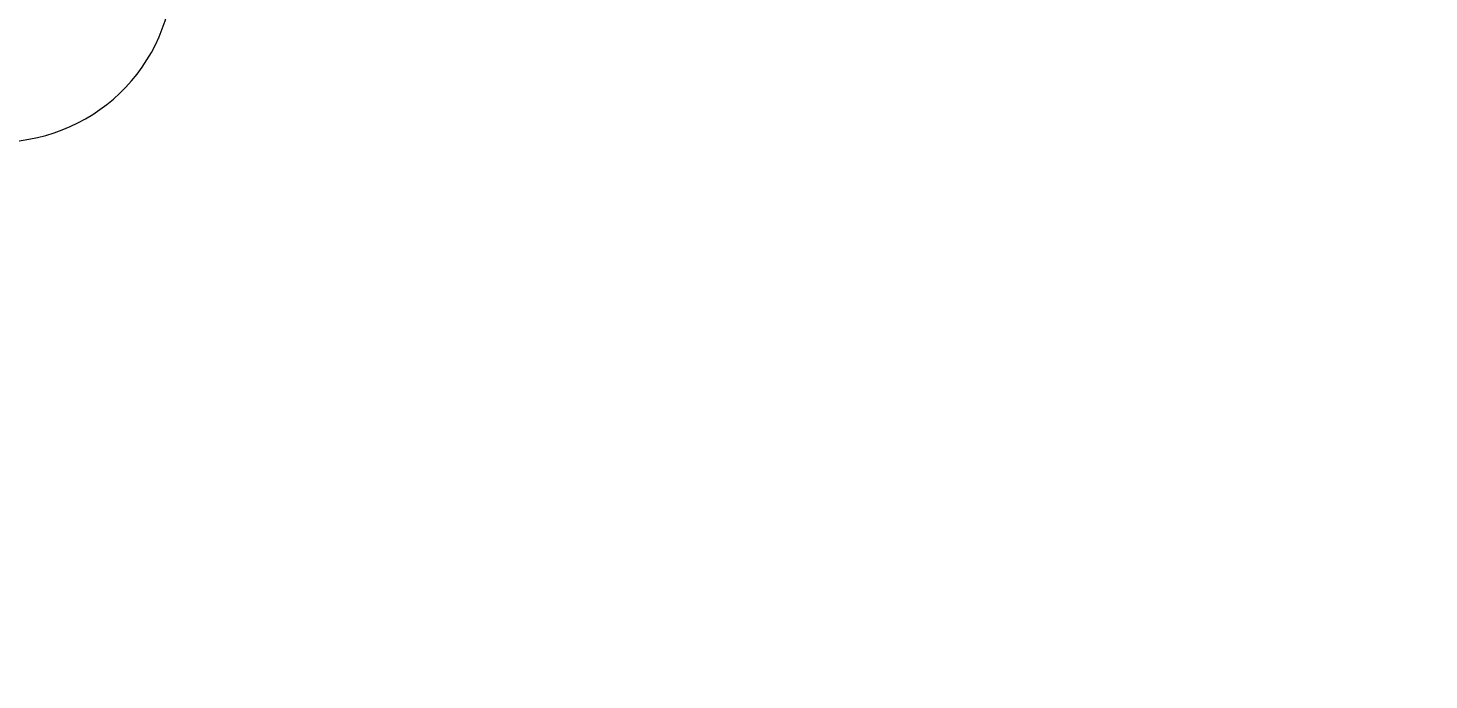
# Model space of a CAD drawing. Header units: millimetres. Extents: x -8417289 to 9420486, y 0 to 166066.
# Drawn here: x 73302.38 to 73310.66, y 105904.52 to 105908.38 of the extents above; entities that cross this region are included whole.
import ezdxf
from ezdxf import colors
from ezdxf.entities.mleader import LeaderData, LeaderLine
from ezdxf.math import Vec2, Vec3

# ---------------------------------------------------------------- set-up
doc = ezdxf.new("R2010")
doc.units = ezdxf.units.MM
doc.header["$MEASUREMENT"] = 0
doc.layers.add('АР_Размеры', color=175, linetype='Continuous', lineweight=9)
doc.layers.add('АР_Сущ Несущая стена', color=216, linetype='Continuous', lineweight=30)
doc.layers.add('ТХ_привязки ЭО', color=96, linetype='Continuous')
doc.layers.add('ТХ_размеры', color=240, linetype='Continuous')
doc.styles.add('ISOCPEUR', font='isocpeur.TTF')
doc.styles.add('ГОСТ 2.304', font='isocpeur.TTF', dxfattribs={"width": 0.7})

# ---------------------------------------------------------------- blocks, each defined once
blk = doc.blocks.new('_None')

msp = doc.modelspace()

# ---------------------------------------------------------------- linework, layer by layer
at = {"layer": 'АР_Размеры', "color": 5, "lineweight": 0, "ltscale": 100, "transparency": 33554687}
msp.add_lwpolyline([(73295.0644, 105906.4199), (73302.3875, 105907.7178, 0.414326), (73303.2272, 105908.9192), (73303.0144, 105910.1197, -0.082799), (73310.7139, 105912.5978), (73320.438, 105914.3213)], format="xyb", dxfattribs=at)
msp.add_lwpolyline([(73295.0644, 105906.4199), (73302.3875, 105907.7178, 0.414326), (73303.2272, 105908.9192), (73303.0144, 105910.1197, -0.082799), (73310.7139, 105912.5978), (73320.438, 105914.3213)], format="xyb", dxfattribs=at)
msp.add_lwpolyline([(73295.0644, 105906.4199), (73302.3875, 105907.7178, 0.414326), (73303.2272, 105908.9192), (73303.0144, 105910.1197, -0.082799), (73310.7139, 105912.5978), (73320.438, 105914.3213)], format="xyb", dxfattribs=at)
msp.add_lwpolyline([(73295.0644, 105906.4199), (73302.3875, 105907.7178, 0.414326), (73303.2272, 105908.9192), (73303.0144, 105910.1197, -0.082799), (73310.7139, 105912.5978), (73320.438, 105914.3213)], format="xyb", dxfattribs=at)
msp.add_lwpolyline([(73295.0644, 105906.4199), (73302.3875, 105907.7178, 0.414326), (73303.2272, 105908.9192), (73303.0144, 105910.1197, -0.082799), (73310.7139, 105912.5978), (73320.438, 105914.3213)], format="xyb", dxfattribs=at)
msp.add_lwpolyline([(73295.0644, 105906.4199), (73302.3875, 105907.7178, 0.414326), (73303.2272, 105908.9192), (73303.0144, 105910.1197, -0.082799), (73310.7139, 105912.5978), (73320.438, 105914.3213)], format="xyb", dxfattribs=at)
msp.add_lwpolyline([(73295.0644, 105906.4199), (73302.3875, 105907.7178, 0.414326), (73303.2272, 105908.9192), (73303.0144, 105910.1197, -0.082799), (73310.7139, 105912.5978), (73320.438, 105914.3213)], format="xyb", dxfattribs=at)
msp.add_lwpolyline([(73295.0644, 105906.4199), (73302.3875, 105907.7178, 0.414326), (73303.2272, 105908.9192), (73303.0144, 105910.1197, -0.082799), (73310.7139, 105912.5978), (73320.438, 105914.3213)], format="xyb", dxfattribs=at)
msp.add_lwpolyline([(73295.0644, 105906.4199), (73302.3875, 105907.7178, 0.414326), (73303.2272, 105908.9192), (73303.0144, 105910.1197, -0.082799), (73310.7139, 105912.5978), (73320.438, 105914.3213)], format="xyb", dxfattribs=at)
msp.add_lwpolyline([(73295.0644, 105906.4199), (73302.3875, 105907.7178, 0.414326), (73303.2272, 105908.9192), (73303.0144, 105910.1197, -0.082799), (73310.7139, 105912.5978), (73320.438, 105914.3213)], format="xyb", dxfattribs=at)
msp.add_lwpolyline([(73295.0644, 105906.4199), (73302.3875, 105907.7178, 0.414326), (73303.2272, 105908.9192), (73303.0144, 105910.1197, -0.082799), (73310.7139, 105912.5978), (73320.438, 105914.3213)], format="xyb", dxfattribs=at)
msp.add_lwpolyline([(73295.0644, 105906.4199), (73302.3875, 105907.7178, 0.414326), (73303.2272, 105908.9192), (73303.0144, 105910.1197, -0.082799), (73310.7139, 105912.5978), (73320.438, 105914.3213)], format="xyb", dxfattribs=at)
msp.add_lwpolyline([(73295.0644, 105906.4199), (73302.3875, 105907.7178, 0.414326), (73303.2272, 105908.9192), (73303.0144, 105910.1197, -0.082799), (73310.7139, 105912.5978), (73320.438, 105914.3213)], format="xyb", dxfattribs=at)
msp.add_lwpolyline([(73295.0644, 105906.4199), (73302.3875, 105907.7178, 0.414326), (73303.2272, 105908.9192), (73303.0144, 105910.1197, -0.082799), (73310.7139, 105912.5978), (73320.438, 105914.3213)], format="xyb", dxfattribs=at)
msp.add_lwpolyline([(73295.0644, 105906.4199), (73302.3875, 105907.7178, 0.414326), (73303.2272, 105908.9192), (73303.0144, 105910.1197, -0.082799), (73310.7139, 105912.5978), (73320.438, 105914.3213)], format="xyb", dxfattribs=at)
msp.add_lwpolyline([(73295.0644, 105906.4199), (73302.3875, 105907.7178, 0.414326), (73303.2272, 105908.9192), (73303.0144, 105910.1197, -0.082799), (73310.7139, 105912.5978), (73320.438, 105914.3213)], format="xyb", dxfattribs=at)
msp.add_lwpolyline([(73295.0644, 105906.4199), (73302.3875, 105907.7178, 0.414326), (73303.2272, 105908.9192), (73303.0144, 105910.1197, -0.082799), (73310.7139, 105912.5978), (73320.438, 105914.3213)], format="xyb", dxfattribs=at)
msp.add_lwpolyline([(73295.0644, 105906.4199), (73302.3875, 105907.7178, 0.414326), (73303.2272, 105908.9192), (73303.0144, 105910.1197, -0.082799), (73310.7139, 105912.5978), (73320.438, 105914.3213)], format="xyb", dxfattribs=at)
msp.add_lwpolyline([(73295.0644, 105906.4199), (73302.3875, 105907.7178, 0.414326), (73303.2272, 105908.9192), (73303.0144, 105910.1197, -0.082799), (73310.7139, 105912.5978), (73320.438, 105914.3213)], format="xyb", dxfattribs=at)
msp.add_lwpolyline([(73295.0644, 105906.4199), (73302.3875, 105907.7178, 0.414326), (73303.2272, 105908.9192), (73303.0144, 105910.1197, -0.082799), (73310.7139, 105912.5978), (73320.438, 105914.3213)], format="xyb", dxfattribs=at)
msp.add_lwpolyline([(73295.0644, 105906.4199), (73302.3875, 105907.7178, 0.414326), (73303.2272, 105908.9192), (73303.0144, 105910.1197, -0.082799), (73310.7139, 105912.5978), (73320.438, 105914.3213)], format="xyb", dxfattribs=at)
msp.add_lwpolyline([(73295.0644, 105906.4199), (73302.3875, 105907.7178, 0.414326), (73303.2272, 105908.9192), (73303.0144, 105910.1197, -0.082799), (73310.7139, 105912.5978), (73320.438, 105914.3213)], format="xyb", dxfattribs=at)
msp.add_lwpolyline([(73295.0644, 105906.4199), (73302.3875, 105907.7178, 0.414326), (73303.2272, 105908.9192), (73303.0144, 105910.1197, -0.082799), (73310.7139, 105912.5978), (73320.438, 105914.3213)], format="xyb", dxfattribs=at)
msp.add_lwpolyline([(73295.0644, 105906.4199), (73302.3875, 105907.7178, 0.414326), (73303.2272, 105908.9192), (73303.0144, 105910.1197, -0.082799), (73310.7139, 105912.5978), (73320.438, 105914.3213)], format="xyb", dxfattribs=at)
msp.add_lwpolyline([(73295.0644, 105906.4199), (73302.3875, 105907.7178, 0.414326), (73303.2272, 105908.9192), (73303.0144, 105910.1197, -0.082799), (73310.7139, 105912.5978), (73320.438, 105914.3213)], format="xyb", dxfattribs=at)
msp.add_lwpolyline([(73295.0644, 105906.4199), (73302.3875, 105907.7178, 0.414326), (73303.2272, 105908.9192), (73303.0144, 105910.1197, -0.082799), (73310.7139, 105912.5978), (73320.438, 105914.3213)], format="xyb", dxfattribs=at)
msp.add_lwpolyline([(73295.0644, 105906.4199), (73302.3875, 105907.7178, 0.414326), (73303.2272, 105908.9192), (73303.0144, 105910.1197, -0.082799), (73310.7139, 105912.5978), (73320.438, 105914.3213)], format="xyb", dxfattribs=at)
msp.add_lwpolyline([(73295.0644, 105906.4199), (73302.3875, 105907.7178, 0.414326), (73303.2272, 105908.9192), (73303.0144, 105910.1197, -0.082799), (73310.7139, 105912.5978), (73320.438, 105914.3213)], format="xyb", dxfattribs=at)
msp.add_lwpolyline([(73295.0644, 105906.4199), (73302.3875, 105907.7178, 0.414326), (73303.2272, 105908.9192), (73303.0144, 105910.1197, -0.082799), (73310.7139, 105912.5978), (73320.438, 105914.3213)], format="xyb", dxfattribs=at)
msp.add_lwpolyline([(73295.0644, 105906.4199), (73302.3875, 105907.7178, 0.414326), (73303.2272, 105908.9192), (73303.0144, 105910.1197, -0.082799), (73310.7139, 105912.5978), (73320.438, 105914.3213)], format="xyb", dxfattribs=at)
msp.add_lwpolyline([(73295.0644, 105906.4199), (73302.3875, 105907.7178, 0.414326), (73303.2272, 105908.9192), (73303.0144, 105910.1197, -0.082799), (73310.7139, 105912.5978), (73320.438, 105914.3213)], format="xyb", dxfattribs=at)
msp.add_lwpolyline([(73295.0644, 105906.4199), (73302.3875, 105907.7178, 0.414326), (73303.2272, 105908.9192), (73303.0144, 105910.1197, -0.082799), (73310.7139, 105912.5978), (73320.438, 105914.3213)], format="xyb", dxfattribs=at)
msp.add_lwpolyline([(73295.0644, 105906.4199), (73302.3875, 105907.7178, 0.414326), (73303.2272, 105908.9192), (73303.0144, 105910.1197, -0.082799), (73310.7139, 105912.5978), (73320.438, 105914.3213)], format="xyb", dxfattribs=at)
msp.add_lwpolyline([(73295.0644, 105906.4199), (73302.3875, 105907.7178, 0.414326), (73303.2272, 105908.9192), (73303.0144, 105910.1197, -0.082799), (73310.7139, 105912.5978), (73320.438, 105914.3213)], format="xyb", dxfattribs=at)
msp.add_lwpolyline([(73295.0644, 105906.4199), (73302.3875, 105907.7178, 0.414326), (73303.2272, 105908.9192), (73303.0144, 105910.1197, -0.082799), (73310.7139, 105912.5978), (73320.438, 105914.3213)], format="xyb", dxfattribs=at)
msp.add_lwpolyline([(73295.0644, 105906.4199), (73302.3875, 105907.7178, 0.414326), (73303.2272, 105908.9192), (73303.0144, 105910.1197, -0.082799), (73310.7139, 105912.5978), (73320.438, 105914.3213)], format="xyb", dxfattribs=at)
msp.add_lwpolyline([(73295.0644, 105906.4199), (73302.3875, 105907.7178, 0.414326), (73303.2272, 105908.9192), (73303.0144, 105910.1197, -0.082799), (73310.7139, 105912.5978), (73320.438, 105914.3213)], format="xyb", dxfattribs=at)
msp.add_lwpolyline([(73295.0644, 105906.4199), (73302.3875, 105907.7178, 0.414326), (73303.2272, 105908.9192), (73303.0144, 105910.1197, -0.082799), (73310.7139, 105912.5978), (73320.438, 105914.3213)], format="xyb", dxfattribs=at)
msp.add_lwpolyline([(73295.0644, 105906.4199), (73302.3875, 105907.7178, 0.414326), (73303.2272, 105908.9192), (73303.0144, 105910.1197, -0.082799), (73310.7139, 105912.5978), (73320.438, 105914.3213)], format="xyb", dxfattribs=at)
msp.add_lwpolyline([(73295.0644, 105906.4199), (73302.3875, 105907.7178, 0.414326), (73303.2272, 105908.9192), (73303.0144, 105910.1197, -0.082799), (73310.7139, 105912.5978), (73320.438, 105914.3213)], format="xyb", dxfattribs=at)
msp.add_lwpolyline([(73295.0644, 105906.4199), (73302.3875, 105907.7178, 0.414326), (73303.2272, 105908.9192), (73303.0144, 105910.1197, -0.082799), (73310.7139, 105912.5978), (73320.438, 105914.3213)], format="xyb", dxfattribs=at)
msp.add_lwpolyline([(73295.0644, 105906.4199), (73302.3875, 105907.7178, 0.414326), (73303.2272, 105908.9192), (73303.0144, 105910.1197, -0.082799), (73310.7139, 105912.5978), (73320.438, 105914.3213)], format="xyb", dxfattribs=at)
msp.add_lwpolyline([(73295.0644, 105906.4199), (73302.3875, 105907.7178, 0.414326), (73303.2272, 105908.9192), (73303.0144, 105910.1197, -0.082799), (73310.7139, 105912.5978), (73320.438, 105914.3213)], format="xyb", dxfattribs=at)
msp.add_lwpolyline([(73295.0644, 105906.4199), (73302.3875, 105907.7178, 0.414326), (73303.2272, 105908.9192), (73303.0144, 105910.1197, -0.082799), (73310.7139, 105912.5978), (73320.438, 105914.3213)], format="xyb", dxfattribs=at)
msp.add_lwpolyline([(73295.0644, 105906.4199), (73302.3875, 105907.7178, 0.414326), (73303.2272, 105908.9192), (73303.0144, 105910.1197, -0.082799), (73310.7139, 105912.5978), (73320.438, 105914.3213)], format="xyb", dxfattribs=at)
msp.add_lwpolyline([(73295.0644, 105906.4199), (73302.3875, 105907.7178, 0.414326), (73303.2272, 105908.9192), (73303.0144, 105910.1197, -0.082799), (73310.7139, 105912.5978), (73320.438, 105914.3213)], format="xyb", dxfattribs=at)
msp.add_lwpolyline([(73295.0644, 105906.4199), (73302.3875, 105907.7178, 0.414326), (73303.2272, 105908.9192), (73303.0144, 105910.1197, -0.082799), (73310.7139, 105912.5978), (73320.438, 105914.3213)], format="xyb", dxfattribs=at)
msp.add_lwpolyline([(73295.0644, 105906.4199), (73302.3875, 105907.7178, 0.414326), (73303.2272, 105908.9192), (73303.0144, 105910.1197, -0.082799), (73310.7139, 105912.5978), (73320.438, 105914.3213)], format="xyb", dxfattribs=at)
msp.add_lwpolyline([(73295.0644, 105906.4199), (73302.3875, 105907.7178, 0.414326), (73303.2272, 105908.9192), (73303.0144, 105910.1197, -0.082799), (73310.7139, 105912.5978), (73320.438, 105914.3213)], format="xyb", dxfattribs=at)
msp.add_lwpolyline([(73295.0644, 105906.4199), (73302.3875, 105907.7178, 0.414326), (73303.2272, 105908.9192), (73303.0144, 105910.1197, -0.082799), (73310.7139, 105912.5978), (73320.438, 105914.3213)], format="xyb", dxfattribs=at)
msp.add_lwpolyline([(73295.0644, 105906.4199), (73302.3875, 105907.7178, 0.414326), (73303.2272, 105908.9192), (73303.0144, 105910.1197, -0.082799), (73310.7139, 105912.5978), (73320.438, 105914.3213)], format="xyb", dxfattribs=at)
msp.add_lwpolyline([(73295.0644, 105906.4199), (73302.3875, 105907.7178, 0.414326), (73303.2272, 105908.9192), (73303.0144, 105910.1197, -0.082799), (73310.7139, 105912.5978), (73320.438, 105914.3213)], format="xyb", dxfattribs=at)
msp.add_lwpolyline([(73295.0644, 105906.4199), (73302.3875, 105907.7178, 0.414326), (73303.2272, 105908.9192), (73303.0144, 105910.1197, -0.082799), (73310.7139, 105912.5978), (73320.438, 105914.3213)], format="xyb", dxfattribs=at)
msp.add_lwpolyline([(73295.0644, 105906.4199), (73302.3875, 105907.7178, 0.414326), (73303.2272, 105908.9192), (73303.0144, 105910.1197, -0.082799), (73310.7139, 105912.5978), (73320.438, 105914.3213)], format="xyb", dxfattribs=at)
msp.add_lwpolyline([(73295.0644, 105906.4199), (73302.3875, 105907.7178, 0.414326), (73303.2272, 105908.9192), (73303.0144, 105910.1197, -0.082799), (73310.7139, 105912.5978), (73320.438, 105914.3213)], format="xyb", dxfattribs=at)
msp.add_lwpolyline([(73295.0644, 105906.4199), (73302.3875, 105907.7178, 0.414326), (73303.2272, 105908.9192), (73303.0144, 105910.1197, -0.082799), (73310.7139, 105912.5978), (73320.438, 105914.3213)], format="xyb", dxfattribs=at)
msp.add_lwpolyline([(73295.0644, 105906.4199), (73302.3875, 105907.7178, 0.414326), (73303.2272, 105908.9192), (73303.0144, 105910.1197, -0.082799), (73310.7139, 105912.5978), (73320.438, 105914.3213)], format="xyb", dxfattribs=at)
msp.add_lwpolyline([(73295.0644, 105906.4199), (73302.3875, 105907.7178, 0.414326), (73303.2272, 105908.9192), (73303.0144, 105910.1197, -0.082799), (73310.7139, 105912.5978), (73320.438, 105914.3213)], format="xyb", dxfattribs=at)
msp.add_lwpolyline([(73295.0644, 105906.4199), (73302.3875, 105907.7178, 0.414326), (73303.2272, 105908.9192), (73303.0144, 105910.1197, -0.082799), (73310.7139, 105912.5978), (73320.438, 105914.3213)], format="xyb", dxfattribs=at)
msp.add_lwpolyline([(73295.0644, 105906.4199), (73302.3875, 105907.7178, 0.414326), (73303.2272, 105908.9192), (73303.0144, 105910.1197, -0.082799), (73310.7139, 105912.5978), (73320.438, 105914.3213)], format="xyb", dxfattribs=at)
msp.add_lwpolyline([(73295.0644, 105906.4199), (73302.3875, 105907.7178, 0.414326), (73303.2272, 105908.9192), (73303.0144, 105910.1197, -0.082799), (73310.7139, 105912.5978), (73320.438, 105914.3213)], format="xyb", dxfattribs=at)
msp.add_lwpolyline([(73295.0644, 105906.4199), (73302.3875, 105907.7178, 0.414326), (73303.2272, 105908.9192), (73303.0144, 105910.1197, -0.082799), (73310.7139, 105912.5978), (73320.438, 105914.3213)], format="xyb", dxfattribs=at)
msp.add_lwpolyline([(73295.0644, 105906.4199), (73302.3875, 105907.7178, 0.414326), (73303.2272, 105908.9192), (73303.0144, 105910.1197, -0.082799), (73310.7139, 105912.5978), (73320.438, 105914.3213)], format="xyb", dxfattribs=at)
msp.add_lwpolyline([(73295.0644, 105906.4199), (73302.3875, 105907.7178, 0.414326), (73303.2272, 105908.9192), (73303.0144, 105910.1197, -0.082799), (73310.7139, 105912.5978), (73320.438, 105914.3213)], format="xyb", dxfattribs=at)
msp.add_lwpolyline([(73295.0644, 105906.4199), (73302.3875, 105907.7178, 0.414326), (73303.2272, 105908.9192), (73303.0144, 105910.1197, -0.082799), (73310.7139, 105912.5978), (73320.438, 105914.3213)], format="xyb", dxfattribs=at)
msp.add_lwpolyline([(73295.0644, 105906.4199), (73302.3875, 105907.7178, 0.414326), (73303.2272, 105908.9192), (73303.0144, 105910.1197, -0.082799), (73310.7139, 105912.5978), (73320.438, 105914.3213)], format="xyb", dxfattribs=at)
msp.add_lwpolyline([(73295.0644, 105906.4199), (73302.3875, 105907.7178, 0.414326), (73303.2272, 105908.9192), (73303.0144, 105910.1197, -0.082799), (73310.7139, 105912.5978), (73320.438, 105914.3213)], format="xyb", dxfattribs=at)
msp.add_lwpolyline([(73295.0644, 105906.4199), (73302.3875, 105907.7178, 0.414326), (73303.2272, 105908.9192), (73303.0144, 105910.1197, -0.082799), (73310.7139, 105912.5978), (73320.438, 105914.3213)], format="xyb", dxfattribs=at)
msp.add_lwpolyline([(73295.0644, 105906.4199), (73302.3875, 105907.7178, 0.414326), (73303.2272, 105908.9192), (73303.0144, 105910.1197, -0.082799), (73310.7139, 105912.5978), (73320.438, 105914.3213)], format="xyb", dxfattribs=at)
msp.add_lwpolyline([(73295.0644, 105906.4199), (73302.3875, 105907.7178, 0.414326), (73303.2272, 105908.9192), (73303.0144, 105910.1197, -0.082799), (73310.7139, 105912.5978), (73320.438, 105914.3213)], format="xyb", dxfattribs=at)
msp.add_lwpolyline([(73295.0644, 105906.4199), (73302.3875, 105907.7178, 0.414326), (73303.2272, 105908.9192), (73303.0144, 105910.1197, -0.082799), (73310.7139, 105912.5978), (73320.438, 105914.3213)], format="xyb", dxfattribs=at)
msp.add_lwpolyline([(73295.0644, 105906.4199), (73302.3875, 105907.7178, 0.414326), (73303.2272, 105908.9192), (73303.0144, 105910.1197, -0.082799), (73310.7139, 105912.5978), (73320.438, 105914.3213)], format="xyb", dxfattribs=at)
msp.add_lwpolyline([(73295.0644, 105906.4199), (73302.3875, 105907.7178, 0.414326), (73303.2272, 105908.9192), (73303.0144, 105910.1197, -0.082799), (73310.7139, 105912.5978), (73320.438, 105914.3213)], format="xyb", dxfattribs=at)
msp.add_lwpolyline([(73295.0644, 105906.4199), (73302.3875, 105907.7178, 0.414326), (73303.2272, 105908.9192), (73303.0144, 105910.1197, -0.082799), (73310.7139, 105912.5978), (73320.438, 105914.3213)], format="xyb", dxfattribs=at)
msp.add_lwpolyline([(73295.0644, 105906.4199), (73302.3875, 105907.7178, 0.414326), (73303.2272, 105908.9192), (73303.0144, 105910.1197, -0.082799), (73310.7139, 105912.5978), (73320.438, 105914.3213)], format="xyb", dxfattribs=at)
msp.add_lwpolyline([(73295.0644, 105906.4199), (73302.3875, 105907.7178, 0.414326), (73303.2272, 105908.9192), (73303.0144, 105910.1197, -0.082799), (73310.7139, 105912.5978), (73320.438, 105914.3213)], format="xyb", dxfattribs=at)
msp.add_lwpolyline([(73295.0644, 105906.4199), (73302.3875, 105907.7178, 0.414326), (73303.2272, 105908.9192), (73303.0144, 105910.1197, -0.082799), (73310.7139, 105912.5978), (73320.438, 105914.3213)], format="xyb", dxfattribs=at)
msp.add_lwpolyline([(73295.0644, 105906.4199), (73302.3875, 105907.7178, 0.414326), (73303.2272, 105908.9192), (73303.0144, 105910.1197, -0.082799), (73310.7139, 105912.5978), (73320.438, 105914.3213)], format="xyb", dxfattribs=at)
msp.add_lwpolyline([(73295.0644, 105906.4199), (73302.3875, 105907.7178, 0.414326), (73303.2272, 105908.9192), (73303.0144, 105910.1197, -0.082799), (73310.7139, 105912.5978), (73320.438, 105914.3213)], format="xyb", dxfattribs=at)
msp.add_lwpolyline([(73295.0644, 105906.4199), (73302.3875, 105907.7178, 0.414326), (73303.2272, 105908.9192), (73303.0144, 105910.1197, -0.082799), (73310.7139, 105912.5978), (73320.438, 105914.3213)], format="xyb", dxfattribs=at)
msp.add_lwpolyline([(73295.0644, 105906.4199), (73302.3875, 105907.7178, 0.414326), (73303.2272, 105908.9192), (73303.0144, 105910.1197, -0.082799), (73310.7139, 105912.5978), (73320.438, 105914.3213)], format="xyb", dxfattribs=at)
msp.add_lwpolyline([(73295.0644, 105906.4199), (73302.3875, 105907.7178, 0.414326), (73303.2272, 105908.9192), (73303.0144, 105910.1197, -0.082799), (73310.7139, 105912.5978), (73320.438, 105914.3213)], format="xyb", dxfattribs=at)
msp.add_lwpolyline([(73295.0644, 105906.4199), (73302.3875, 105907.7178, 0.414326), (73303.2272, 105908.9192), (73303.0144, 105910.1197, -0.082799), (73310.7139, 105912.5978), (73320.438, 105914.3213)], format="xyb", dxfattribs=at)
msp.add_lwpolyline([(73295.0644, 105906.4199), (73302.3875, 105907.7178, 0.414326), (73303.2272, 105908.9192), (73303.0144, 105910.1197, -0.082799), (73310.7139, 105912.5978), (73320.438, 105914.3213)], format="xyb", dxfattribs=at)
msp.add_lwpolyline([(73295.0644, 105906.4199), (73302.3875, 105907.7178, 0.414326), (73303.2272, 105908.9192), (73303.0144, 105910.1197, -0.082799), (73310.7139, 105912.5978), (73320.438, 105914.3213)], format="xyb", dxfattribs=at)
msp.add_lwpolyline([(73295.0644, 105906.4199), (73302.3875, 105907.7178, 0.414326), (73303.2272, 105908.9192), (73303.0144, 105910.1197, -0.082799), (73310.7139, 105912.5978), (73320.438, 105914.3213)], format="xyb", dxfattribs=at)
msp.add_lwpolyline([(73295.0644, 105906.4199), (73302.3875, 105907.7178, 0.414326), (73303.2272, 105908.9192), (73303.0144, 105910.1197, -0.082799), (73310.7139, 105912.5978), (73320.438, 105914.3213)], format="xyb", dxfattribs=at)
msp.add_lwpolyline([(73295.0644, 105906.4199), (73302.3875, 105907.7178, 0.414326), (73303.2272, 105908.9192), (73303.0144, 105910.1197, -0.082799), (73310.7139, 105912.5978), (73320.438, 105914.3213)], format="xyb", dxfattribs=at)
msp.add_lwpolyline([(73295.0644, 105906.4199), (73302.3875, 105907.7178, 0.414326), (73303.2272, 105908.9192), (73303.0144, 105910.1197, -0.082799), (73310.7139, 105912.5978), (73320.438, 105914.3213)], format="xyb", dxfattribs=at)
msp.add_lwpolyline([(73295.0644, 105906.4199), (73302.3875, 105907.7178, 0.414326), (73303.2272, 105908.9192), (73303.0144, 105910.1197, -0.082799), (73310.7139, 105912.5978), (73320.438, 105914.3213)], format="xyb", dxfattribs=at)
msp.add_lwpolyline([(73295.0644, 105906.4199), (73302.3875, 105907.7178, 0.414326), (73303.2272, 105908.9192), (73303.0144, 105910.1197, -0.082799), (73310.7139, 105912.5978), (73320.438, 105914.3213)], format="xyb", dxfattribs=at)
msp.add_lwpolyline([(73295.0644, 105906.4199), (73302.3875, 105907.7178, 0.414326), (73303.2272, 105908.9192), (73303.0144, 105910.1197, -0.082799), (73310.7139, 105912.5978), (73320.438, 105914.3213)], format="xyb", dxfattribs=at)
msp.add_lwpolyline([(73295.0644, 105906.4199), (73302.3875, 105907.7178, 0.414326), (73303.2272, 105908.9192), (73303.0144, 105910.1197, -0.082799), (73310.7139, 105912.5978), (73320.438, 105914.3213)], format="xyb", dxfattribs=at)
msp.add_lwpolyline([(73295.0644, 105906.4199), (73302.3875, 105907.7178, 0.414326), (73303.2272, 105908.9192), (73303.0144, 105910.1197, -0.082799), (73310.7139, 105912.5978), (73320.438, 105914.3213)], format="xyb", dxfattribs=at)
msp.add_lwpolyline([(73295.0644, 105906.4199), (73302.3875, 105907.7178, 0.414326), (73303.2272, 105908.9192), (73303.0144, 105910.1197, -0.082799), (73310.7139, 105912.5978), (73320.438, 105914.3213)], format="xyb", dxfattribs=at)
msp.add_lwpolyline([(73295.0644, 105906.4199), (73302.3875, 105907.7178, 0.414326), (73303.2272, 105908.9192), (73303.0144, 105910.1197, -0.082799), (73310.7139, 105912.5978), (73320.438, 105914.3213)], format="xyb", dxfattribs=at)
msp.add_lwpolyline([(73295.0644, 105906.4199), (73302.3875, 105907.7178, 0.414326), (73303.2272, 105908.9192), (73303.0144, 105910.1197, -0.082799), (73310.7139, 105912.5978), (73320.438, 105914.3213)], format="xyb", dxfattribs=at)
msp.add_lwpolyline([(73295.0644, 105906.4199), (73302.3875, 105907.7178, 0.414326), (73303.2272, 105908.9192), (73303.0144, 105910.1197, -0.082799), (73310.7139, 105912.5978), (73320.438, 105914.3213)], format="xyb", dxfattribs=at)
msp.add_lwpolyline([(73295.0644, 105906.4199), (73302.3875, 105907.7178, 0.414326), (73303.2272, 105908.9192), (73303.0144, 105910.1197, -0.082799), (73310.7139, 105912.5978), (73320.438, 105914.3213)], format="xyb", dxfattribs=at)
msp.add_lwpolyline([(73295.0644, 105906.4199), (73302.3875, 105907.7178, 0.414326), (73303.2272, 105908.9192), (73303.0144, 105910.1197, -0.082799), (73310.7139, 105912.5978), (73320.438, 105914.3213)], format="xyb", dxfattribs=at)
msp.add_lwpolyline([(73295.0644, 105906.4199), (73302.3875, 105907.7178, 0.414326), (73303.2272, 105908.9192), (73303.0144, 105910.1197, -0.082799), (73310.7139, 105912.5978), (73320.438, 105914.3213)], format="xyb", dxfattribs=at)
msp.add_lwpolyline([(73295.0644, 105906.4199), (73302.3875, 105907.7178, 0.414326), (73303.2272, 105908.9192), (73303.0144, 105910.1197, -0.082799), (73310.7139, 105912.5978), (73320.438, 105914.3213)], format="xyb", dxfattribs=at)
msp.add_lwpolyline([(73295.0644, 105906.4199), (73302.3875, 105907.7178, 0.414326), (73303.2272, 105908.9192), (73303.0144, 105910.1197, -0.082799), (73310.7139, 105912.5978), (73320.438, 105914.3213)], format="xyb", dxfattribs=at)
msp.add_lwpolyline([(73295.0644, 105906.4199), (73302.3875, 105907.7178, 0.414326), (73303.2272, 105908.9192), (73303.0144, 105910.1197, -0.082799), (73310.7139, 105912.5978), (73320.438, 105914.3213)], format="xyb", dxfattribs=at)
msp.add_lwpolyline([(73295.0644, 105906.4199), (73302.3875, 105907.7178, 0.414326), (73303.2272, 105908.9192), (73303.0144, 105910.1197, -0.082799), (73310.7139, 105912.5978), (73320.438, 105914.3213)], format="xyb", dxfattribs=at)
msp.add_lwpolyline([(73295.0644, 105906.4199), (73302.3875, 105907.7178, 0.414326), (73303.2272, 105908.9192), (73303.0144, 105910.1197, -0.082799), (73310.7139, 105912.5978), (73320.438, 105914.3213)], format="xyb", dxfattribs=at)
msp.add_lwpolyline([(73295.0644, 105906.4199), (73302.3875, 105907.7178, 0.414326), (73303.2272, 105908.9192), (73303.0144, 105910.1197, -0.082799), (73310.7139, 105912.5978), (73320.438, 105914.3213)], format="xyb", dxfattribs=at)
msp.add_lwpolyline([(73295.0644, 105906.4199), (73302.3875, 105907.7178, 0.414326), (73303.2272, 105908.9192), (73303.0144, 105910.1197, -0.082799), (73310.7139, 105912.5978), (73320.438, 105914.3213)], format="xyb", dxfattribs=at)
msp.add_lwpolyline([(73295.0644, 105906.4199), (73302.3875, 105907.7178, 0.414326), (73303.2272, 105908.9192), (73303.0144, 105910.1197, -0.082799), (73310.7139, 105912.5978), (73320.438, 105914.3213)], format="xyb", dxfattribs=at)
msp.add_lwpolyline([(73295.0644, 105906.4199), (73302.3875, 105907.7178, 0.414326), (73303.2272, 105908.9192), (73303.0144, 105910.1197, -0.082799), (73310.7139, 105912.5978), (73320.438, 105914.3213)], format="xyb", dxfattribs=at)
msp.add_lwpolyline([(73295.0644, 105906.4199), (73302.3875, 105907.7178, 0.414326), (73303.2272, 105908.9192), (73303.0144, 105910.1197, -0.082799), (73310.7139, 105912.5978), (73320.438, 105914.3213)], format="xyb", dxfattribs=at)
msp.add_lwpolyline([(73295.0644, 105906.4199), (73302.3875, 105907.7178, 0.414326), (73303.2272, 105908.9192), (73303.0144, 105910.1197, -0.082799), (73310.7139, 105912.5978), (73320.438, 105914.3213)], format="xyb", dxfattribs=at)
msp.add_lwpolyline([(73295.0644, 105906.4199), (73302.3875, 105907.7178, 0.414326), (73303.2272, 105908.9192), (73303.0144, 105910.1197, -0.082799), (73310.7139, 105912.5978), (73320.438, 105914.3213)], format="xyb", dxfattribs=at)
msp.add_lwpolyline([(73295.0644, 105906.4199), (73302.3875, 105907.7178, 0.414326), (73303.2272, 105908.9192), (73303.0144, 105910.1197, -0.082799), (73310.7139, 105912.5978), (73320.438, 105914.3213)], format="xyb", dxfattribs=at)
msp.add_lwpolyline([(73295.0644, 105906.4199), (73302.3875, 105907.7178, 0.414326), (73303.2272, 105908.9192), (73303.0144, 105910.1197, -0.082799), (73310.7139, 105912.5978), (73320.438, 105914.3213)], format="xyb", dxfattribs=at)
msp.add_lwpolyline([(73295.0644, 105906.4199), (73302.3875, 105907.7178, 0.414326), (73303.2272, 105908.9192), (73303.0144, 105910.1197, -0.082799), (73310.7139, 105912.5978), (73320.438, 105914.3213)], format="xyb", dxfattribs=at)
msp.add_lwpolyline([(73295.0644, 105906.4199), (73302.3875, 105907.7178, 0.414326), (73303.2272, 105908.9192), (73303.0144, 105910.1197, -0.082799), (73310.7139, 105912.5978), (73320.438, 105914.3213)], format="xyb", dxfattribs=at)
msp.add_lwpolyline([(73295.0644, 105906.4199), (73302.3875, 105907.7178, 0.414326), (73303.2272, 105908.9192), (73303.0144, 105910.1197, -0.082799), (73310.7139, 105912.5978), (73320.438, 105914.3213)], format="xyb", dxfattribs=at)
msp.add_lwpolyline([(73295.0644, 105906.4199), (73302.3875, 105907.7178, 0.414326), (73303.2272, 105908.9192), (73303.0144, 105910.1197, -0.082799), (73310.7139, 105912.5978), (73320.438, 105914.3213)], format="xyb", dxfattribs=at)
msp.add_lwpolyline([(73295.0644, 105906.4199), (73302.3875, 105907.7178, 0.414326), (73303.2272, 105908.9192), (73303.0144, 105910.1197, -0.082799), (73310.7139, 105912.5978), (73320.438, 105914.3213)], format="xyb", dxfattribs=at)
msp.add_lwpolyline([(73295.0644, 105906.4199), (73302.3875, 105907.7178, 0.414326), (73303.2272, 105908.9192), (73303.0144, 105910.1197, -0.082799), (73310.7139, 105912.5978), (73320.438, 105914.3213)], format="xyb", dxfattribs=at)
msp.add_lwpolyline([(73295.0644, 105906.4199), (73302.3875, 105907.7178, 0.414326), (73303.2272, 105908.9192), (73303.0144, 105910.1197, -0.082799), (73310.7139, 105912.5978), (73320.438, 105914.3213)], format="xyb", dxfattribs=at)
msp.add_lwpolyline([(73295.0644, 105906.4199), (73302.3875, 105907.7178, 0.414326), (73303.2272, 105908.9192), (73303.0144, 105910.1197, -0.082799), (73310.7139, 105912.5978), (73320.438, 105914.3213)], format="xyb", dxfattribs=at)
msp.add_lwpolyline([(73295.0644, 105906.4199), (73302.3875, 105907.7178, 0.414326), (73303.2272, 105908.9192), (73303.0144, 105910.1197, -0.082799), (73310.7139, 105912.5978), (73320.438, 105914.3213)], format="xyb", dxfattribs=at)
msp.add_lwpolyline([(73295.0644, 105906.4199), (73302.3875, 105907.7178, 0.414326), (73303.2272, 105908.9192), (73303.0144, 105910.1197, -0.082799), (73310.7139, 105912.5978), (73320.438, 105914.3213)], format="xyb", dxfattribs=at)
msp.add_lwpolyline([(73295.0644, 105906.4199), (73302.3875, 105907.7178, 0.414326), (73303.2272, 105908.9192), (73303.0144, 105910.1197, -0.082799), (73310.7139, 105912.5978), (73320.438, 105914.3213)], format="xyb", dxfattribs=at)
msp.add_lwpolyline([(73295.0644, 105906.4199), (73302.3875, 105907.7178, 0.414326), (73303.2272, 105908.9192), (73303.0144, 105910.1197, -0.082799), (73310.7139, 105912.5978), (73320.438, 105914.3213)], format="xyb", dxfattribs=at)
msp.add_lwpolyline([(73295.0644, 105906.4199), (73302.3875, 105907.7178, 0.414326), (73303.2272, 105908.9192), (73303.0144, 105910.1197, -0.082799), (73310.7139, 105912.5978), (73320.438, 105914.3213)], format="xyb", dxfattribs=at)
msp.add_lwpolyline([(73295.0644, 105906.4199), (73302.3875, 105907.7178, 0.414326), (73303.2272, 105908.9192), (73303.0144, 105910.1197, -0.082799), (73310.7139, 105912.5978), (73320.438, 105914.3213)], format="xyb", dxfattribs=at)
msp.add_lwpolyline([(73295.0644, 105906.4199), (73302.3875, 105907.7178, 0.414326), (73303.2272, 105908.9192), (73303.0144, 105910.1197, -0.082799), (73310.7139, 105912.5978), (73320.438, 105914.3213)], format="xyb", dxfattribs=at)
msp.add_lwpolyline([(73295.0644, 105906.4199), (73302.3875, 105907.7178, 0.414326), (73303.2272, 105908.9192), (73303.0144, 105910.1197, -0.082799), (73310.7139, 105912.5978), (73320.438, 105914.3213)], format="xyb", dxfattribs=at)
msp.add_lwpolyline([(73295.0644, 105906.4199), (73302.3875, 105907.7178, 0.414326), (73303.2272, 105908.9192), (73303.0144, 105910.1197, -0.082799), (73310.7139, 105912.5978), (73320.438, 105914.3213)], format="xyb", dxfattribs=at)
msp.add_lwpolyline([(73295.0644, 105906.4199), (73302.3875, 105907.7178, 0.414326), (73303.2272, 105908.9192), (73303.0144, 105910.1197, -0.082799), (73310.7139, 105912.5978), (73320.438, 105914.3213)], format="xyb", dxfattribs=at)
msp.add_lwpolyline([(73295.0644, 105906.4199), (73302.3875, 105907.7178, 0.414326), (73303.2272, 105908.9192), (73303.0144, 105910.1197, -0.082799), (73310.7139, 105912.5978), (73320.438, 105914.3213)], format="xyb", dxfattribs=at)
msp.add_lwpolyline([(73295.0644, 105906.4199), (73302.3875, 105907.7178, 0.414326), (73303.2272, 105908.9192), (73303.0144, 105910.1197, -0.082799), (73310.7139, 105912.5978), (73320.438, 105914.3213)], format="xyb", dxfattribs=at)
msp.add_lwpolyline([(73295.0644, 105906.4199), (73302.3875, 105907.7178, 0.414326), (73303.2272, 105908.9192), (73303.0144, 105910.1197, -0.082799), (73310.7139, 105912.5978), (73320.438, 105914.3213)], format="xyb", dxfattribs=at)
msp.add_lwpolyline([(73295.0644, 105906.4199), (73302.3875, 105907.7178, 0.414326), (73303.2272, 105908.9192), (73303.0144, 105910.1197, -0.082799), (73310.7139, 105912.5978), (73320.438, 105914.3213)], format="xyb", dxfattribs=at)
msp.add_lwpolyline([(73295.0644, 105906.4199), (73302.3875, 105907.7178, 0.414326), (73303.2272, 105908.9192), (73303.0144, 105910.1197, -0.082799), (73310.7139, 105912.5978), (73320.438, 105914.3213)], format="xyb", dxfattribs=at)
msp.add_lwpolyline([(73295.0644, 105906.4199), (73302.3875, 105907.7178, 0.414326), (73303.2272, 105908.9192), (73303.0144, 105910.1197, -0.082799), (73310.7139, 105912.5978), (73320.438, 105914.3213)], format="xyb", dxfattribs=at)
msp.add_lwpolyline([(73295.0644, 105906.4199), (73302.3875, 105907.7178, 0.414326), (73303.2272, 105908.9192), (73303.0144, 105910.1197, -0.082799), (73310.7139, 105912.5978), (73320.438, 105914.3213)], format="xyb", dxfattribs=at)
msp.add_lwpolyline([(73295.0644, 105906.4199), (73302.3875, 105907.7178, 0.414326), (73303.2272, 105908.9192), (73303.0144, 105910.1197, -0.082799), (73310.7139, 105912.5978), (73320.438, 105914.3213)], format="xyb", dxfattribs=at)
msp.add_lwpolyline([(73295.0644, 105906.4199), (73302.3875, 105907.7178, 0.414326), (73303.2272, 105908.9192), (73303.0144, 105910.1197, -0.082799), (73310.7139, 105912.5978), (73320.438, 105914.3213)], format="xyb", dxfattribs=at)
msp.add_lwpolyline([(73295.0644, 105906.4199), (73302.3875, 105907.7178, 0.414326), (73303.2272, 105908.9192), (73303.0144, 105910.1197, -0.082799), (73310.7139, 105912.5978), (73320.438, 105914.3213)], format="xyb", dxfattribs=at)
msp.add_lwpolyline([(73295.0644, 105906.4199), (73302.3875, 105907.7178, 0.414326), (73303.2272, 105908.9192), (73303.0144, 105910.1197, -0.082799), (73310.7139, 105912.5978), (73320.438, 105914.3213)], format="xyb", dxfattribs=at)
msp.add_lwpolyline([(73295.0644, 105906.4199), (73302.3875, 105907.7178, 0.414326), (73303.2272, 105908.9192), (73303.0144, 105910.1197, -0.082799), (73310.7139, 105912.5978), (73320.438, 105914.3213)], format="xyb", dxfattribs=at)
msp.add_lwpolyline([(73295.0644, 105906.4199), (73302.3875, 105907.7178, 0.414326), (73303.2272, 105908.9192), (73303.0144, 105910.1197, -0.082799), (73310.7139, 105912.5978), (73320.438, 105914.3213)], format="xyb", dxfattribs=at)
msp.add_lwpolyline([(73295.0644, 105906.4199), (73302.3875, 105907.7178, 0.414326), (73303.2272, 105908.9192), (73303.0144, 105910.1197, -0.082799), (73310.7139, 105912.5978), (73320.438, 105914.3213)], format="xyb", dxfattribs=at)
msp.add_lwpolyline([(73295.0644, 105906.4199), (73302.3875, 105907.7178, 0.414326), (73303.2272, 105908.9192), (73303.0144, 105910.1197, -0.082799), (73310.7139, 105912.5978), (73320.438, 105914.3213)], format="xyb", dxfattribs=at)
msp.add_lwpolyline([(73295.0644, 105906.4199), (73302.3875, 105907.7178, 0.414326), (73303.2272, 105908.9192), (73303.0144, 105910.1197, -0.082799), (73310.7139, 105912.5978), (73320.438, 105914.3213)], format="xyb", dxfattribs=at)
msp.add_lwpolyline([(73295.0644, 105906.4199), (73302.3875, 105907.7178, 0.414326), (73303.2272, 105908.9192), (73303.0144, 105910.1197, -0.082799), (73310.7139, 105912.5978), (73320.438, 105914.3213)], format="xyb", dxfattribs=at)
msp.add_lwpolyline([(73295.0644, 105906.4199), (73302.3875, 105907.7178, 0.414326), (73303.2272, 105908.9192), (73303.0144, 105910.1197, -0.082799), (73310.7139, 105912.5978), (73320.438, 105914.3213)], format="xyb", dxfattribs=at)
msp.add_lwpolyline([(73295.0644, 105906.4199), (73302.3875, 105907.7178, 0.414326), (73303.2272, 105908.9192), (73303.0144, 105910.1197, -0.082799), (73310.7139, 105912.5978), (73320.438, 105914.3213)], format="xyb", dxfattribs=at)
msp.add_lwpolyline([(73295.0644, 105906.4199), (73302.3875, 105907.7178, 0.414326), (73303.2272, 105908.9192), (73303.0144, 105910.1197, -0.082799), (73310.7139, 105912.5978), (73320.438, 105914.3213)], format="xyb", dxfattribs=at)
msp.add_lwpolyline([(73295.0644, 105906.4199), (73302.3875, 105907.7178, 0.414326), (73303.2272, 105908.9192), (73303.0144, 105910.1197, -0.082799), (73310.7139, 105912.5978), (73320.438, 105914.3213)], format="xyb", dxfattribs=at)
msp.add_lwpolyline([(73295.0644, 105906.4199), (73302.3875, 105907.7178, 0.414326), (73303.2272, 105908.9192), (73303.0144, 105910.1197, -0.082799), (73310.7139, 105912.5978), (73320.438, 105914.3213)], format="xyb", dxfattribs=at)
msp.add_lwpolyline([(73295.0644, 105906.4199), (73302.3875, 105907.7178, 0.414326), (73303.2272, 105908.9192), (73303.0144, 105910.1197, -0.082799), (73310.7139, 105912.5978), (73320.438, 105914.3213)], format="xyb", dxfattribs=at)
msp.add_lwpolyline([(73295.0644, 105906.4199), (73302.3875, 105907.7178, 0.414326), (73303.2272, 105908.9192), (73303.0144, 105910.1197, -0.082799), (73310.7139, 105912.5978), (73320.438, 105914.3213)], format="xyb", dxfattribs=at)
msp.add_lwpolyline([(73295.0644, 105906.4199), (73302.3875, 105907.7178, 0.414326), (73303.2272, 105908.9192), (73303.0144, 105910.1197, -0.082799), (73310.7139, 105912.5978), (73320.438, 105914.3213)], format="xyb", dxfattribs=at)
msp.add_lwpolyline([(73295.0644, 105906.4199), (73302.3875, 105907.7178, 0.414326), (73303.2272, 105908.9192), (73303.0144, 105910.1197, -0.082799), (73310.7139, 105912.5978), (73320.438, 105914.3213)], format="xyb", dxfattribs=at)
msp.add_lwpolyline([(73295.0644, 105906.4199), (73302.3875, 105907.7178, 0.414326), (73303.2272, 105908.9192), (73303.0144, 105910.1197, -0.082799), (73310.7139, 105912.5978), (73320.438, 105914.3213)], format="xyb", dxfattribs=at)
msp.add_lwpolyline([(73295.0644, 105906.4199), (73302.3875, 105907.7178, 0.414326), (73303.2272, 105908.9192), (73303.0144, 105910.1197, -0.082799), (73310.7139, 105912.5978), (73320.438, 105914.3213)], format="xyb", dxfattribs=at)
msp.add_lwpolyline([(73295.0644, 105906.4199), (73302.3875, 105907.7178, 0.414326), (73303.2272, 105908.9192), (73303.0144, 105910.1197, -0.082799), (73310.7139, 105912.5978), (73320.438, 105914.3213)], format="xyb", dxfattribs=at)
msp.add_lwpolyline([(73295.0644, 105906.4199), (73302.3875, 105907.7178, 0.414326), (73303.2272, 105908.9192), (73303.0144, 105910.1197, -0.082799), (73310.7139, 105912.5978), (73320.438, 105914.3213)], format="xyb", dxfattribs=at)
msp.add_lwpolyline([(73295.0644, 105906.4199), (73302.3875, 105907.7178, 0.414326), (73303.2272, 105908.9192), (73303.0144, 105910.1197, -0.082799), (73310.7139, 105912.5978), (73320.438, 105914.3213)], format="xyb", dxfattribs=at)
msp.add_lwpolyline([(73295.0644, 105906.4199), (73302.3875, 105907.7178, 0.414326), (73303.2272, 105908.9192), (73303.0144, 105910.1197, -0.082799), (73310.7139, 105912.5978), (73320.438, 105914.3213)], format="xyb", dxfattribs=at)
msp.add_lwpolyline([(73295.0644, 105906.4199), (73302.3875, 105907.7178, 0.414326), (73303.2272, 105908.9192), (73303.0144, 105910.1197, -0.082799), (73310.7139, 105912.5978), (73320.438, 105914.3213)], format="xyb", dxfattribs=at)
msp.add_lwpolyline([(73295.0644, 105906.4199), (73302.3875, 105907.7178, 0.414326), (73303.2272, 105908.9192), (73303.0144, 105910.1197, -0.082799), (73310.7139, 105912.5978), (73320.438, 105914.3213)], format="xyb", dxfattribs=at)
msp.add_lwpolyline([(73295.0644, 105906.4199), (73302.3875, 105907.7178, 0.414326), (73303.2272, 105908.9192), (73303.0144, 105910.1197, -0.082799), (73310.7139, 105912.5978), (73320.438, 105914.3213)], format="xyb", dxfattribs=at)
msp.add_lwpolyline([(73295.0644, 105906.4199), (73302.3875, 105907.7178, 0.414326), (73303.2272, 105908.9192), (73303.0144, 105910.1197, -0.082799), (73310.7139, 105912.5978), (73320.438, 105914.3213)], format="xyb", dxfattribs=at)
msp.add_lwpolyline([(73295.0644, 105906.4199), (73302.3875, 105907.7178, 0.414326), (73303.2272, 105908.9192), (73303.0144, 105910.1197, -0.082799), (73310.7139, 105912.5978), (73320.438, 105914.3213)], format="xyb", dxfattribs=at)
msp.add_lwpolyline([(73295.0644, 105906.4199), (73302.3875, 105907.7178, 0.414326), (73303.2272, 105908.9192), (73303.0144, 105910.1197, -0.082799), (73310.7139, 105912.5978), (73320.438, 105914.3213)], format="xyb", dxfattribs=at)
at = {"layer": 'АР_Сущ Несущая стена', "lineweight": 18, "ltscale": 100}
msp.add_arc((72770.1761, 115484.9159), 9778.6546, 272.59254797, 356.63539137, dxfattribs=at)

# ---------------------------------------------------------------- leaders
at = {"layer": 'ТХ_привязки ЭО'}
ml = msp.add_multileader_mtext('Standard', dxfattribs=at)
ml.set_content('\\A1;{\\fArial|b0|i0|c204|p34;Кабель из стены на Н-1200 \\A0;мм от УЧП\\A1; (\\fArial|b0|i0|c0|p34;L-1\\fArial|b0|i0|c204|p34;,0м)\\Pдля подкл. электросушителя для рук \\A0;(поз. У240):\\P- 1,0 кВт/220В/1Ф}', color=256, style='ISOCPEUR')
ml.set_leader_properties()
ml.set_arrow_properties(name='NONE')
ml.build(insert=Vec2(0, 0))
ml.multileader.update_dxf_attribs({"text_left_attachment_type": 6, "text_right_attachment_type": 6, "dogleg_length": 0.36})
ctx = ml.context
ctx.base_point, ctx.char_height, ctx.landing_gap_size, ctx.plane_origin = Vec3(80055.5, 106064, 0), 200, 0, Vec3(89045.9693, 108224.6045, 0)
ctx.left_attachment, ctx.right_attachment = 6, 6
notes = []
notes.append((ctx, [(0, (1, 1, 0), (80055.14, 106064, 0), (1, 0), 0.36, [(2, [(72555.4951, 119722.987, 0)], 0, [])])]))
ctx.mtext.insert, ctx.mtext.width, ctx.mtext.flow_direction = Vec3(80055.5, 106304, 0), 6437.977942, 5
ml = msp.add_multileader_mtext('Standard', dxfattribs=at)
ml.set_content('{\\fArial|b0|i0|c204|p34;Розетка на \\fArial|b0|i0|c0|p34;H-1800\\fArial|b0|i0|c204|p34;мм от УЧП\\Pдля подкл.:\\P- 1х0.5кВт/220В/1Ф - доп. оборуд-е}', color=256, style='ISOCPEUR')
ml.set_leader_properties()
ml.set_arrow_properties(name='NONE')
ml.build(insert=Vec2(0, 0))
ml.multileader.update_dxf_attribs({"text_left_attachment_type": 6, "text_right_attachment_type": 6, "dogleg_length": 0.36})
ctx = ml.context
ctx.base_point, ctx.char_height, ctx.plane_origin = Vec3(76398.4409, 104918.154), 200, Vec3(91864.7333, 99307.0244)
ctx.left_attachment, ctx.right_attachment = 6, 6
notes.append((ctx, [(0, (1, 1, 0), (76398.0809, 104918.154), (1, 0), 0.36, [(1, [(69904.8969, 109941.2313)], 0, [])])]))
ctx.mtext.insert, ctx.mtext.width, ctx.mtext.flow_direction = Vec3(76400.4409, 105176.9535), 4801.524208, 5
at = {"layer": 'ТХ_размеры'}
ml = msp.add_multileader_mtext('Standard', dxfattribs=at)
ml.set_content('\\pxsm1,qc;{\\C256;предусмотреть усиление}', color=7, style='ГОСТ 2.304')
ml.set_leader_properties(color=256, lineweight=25)
ml.build(insert=Vec2(0, 0))
ml.multileader.update_dxf_attribs({"text_left_attachment_type": 6, "text_right_attachment_type": 6, "dogleg_length": 150, "arrow_head_size": 225, "scale": 75})
ctx = ml.context
ctx.base_point, ctx.scale, ctx.char_height, ctx.arrow_head_size, ctx.landing_gap_size, ctx.plane_origin = Vec3(52171.1469, 105615.6828), 75, 187.5, 225, 150, Vec3(77989.4837, 92915.0394)
ctx.left_attachment, ctx.right_attachment, ctx.text_align_type = 6, 6, 1
notes.append((ctx, [(1, (1, 1, 0), (54642.3969, 105615.6828), (-1, 0), 150, [(1, [(54985.5, 107700.6825)], 0, [])])]))
ctx.mtext.insert, ctx.mtext.width, ctx.mtext.defined_height, ctx.mtext.alignment, ctx.mtext.line_spacing_factor, ctx.mtext.flow_direction = Vec3(53030.6343, 105859.4328), 2623.525219, 2263.2827, 2, 0.8, 5
for ctx, leaders in notes:
    for number, flags, end, landing, length, lines in leaders:
        leader = LeaderData()
        leader.index, (leader.has_last_leader_line, leader.has_dogleg_vector, leader.attachment_direction) = number, flags
        leader.last_leader_point, leader.dogleg_vector, leader.dogleg_length = Vec3(end), Vec3(landing), length
        for number, points, colour, breaks in lines:
            line = LeaderLine()
            line.index, line.vertices, line.color, line.breaks = number, Vec3.list(points), colors.encode_raw_color(colour), breaks
            leader.lines.append(line)
        ctx.leaders.append(leader)

doc.saveas('drawing.dxf')
